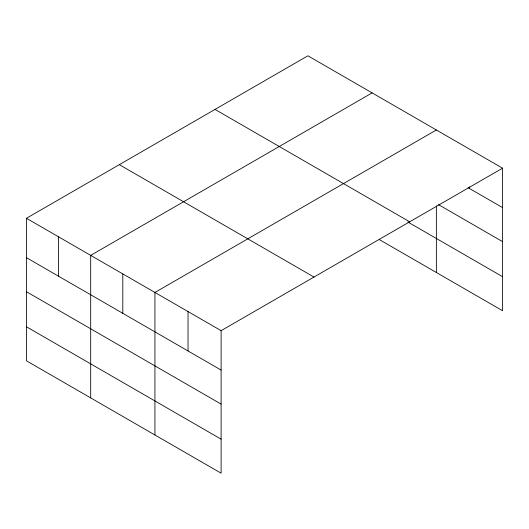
<?xml version="1.0" encoding="UTF-8"?>
<svg xmlns="http://www.w3.org/2000/svg" width="529" height="529" viewBox="0 0 529 529"><rect width="100%" height="100%" fill="white"/><g stroke="black" fill="none" stroke-linecap="round" stroke-linejoin="round"><path stroke-width="0.79" d="M502.55 168.189L307.885 55.803L26.45 218.285L26.45 360.811L221.115 473.197L221.115 330.671L502.55 168.189L502.55 310.715L379.26 239.538M372.125 92.886L90.69 255.375L90.69 397.901M436.365 129.975L154.931 292.464L154.931 434.99M468.046 187.669L502.55 207.586M438.475 204.624L502.55 241.621M215.012 109.417L409.677 221.81M407.813 221.988L502.55 276.68M119.323 164.664L313.988 277.057M26.45 218.285L221.115 330.671M26.45 257.683L221.115 370.069M26.45 291.71L221.115 404.103M26.45 326.777L221.115 439.169M469.454 186.836L469.454 188.483M436.365 205.854L436.365 272.501M188.026 311.568L188.026 350.965M122.807 273.916L122.807 313.313M58.567 236.827L58.567 276.224"/></g></svg>
